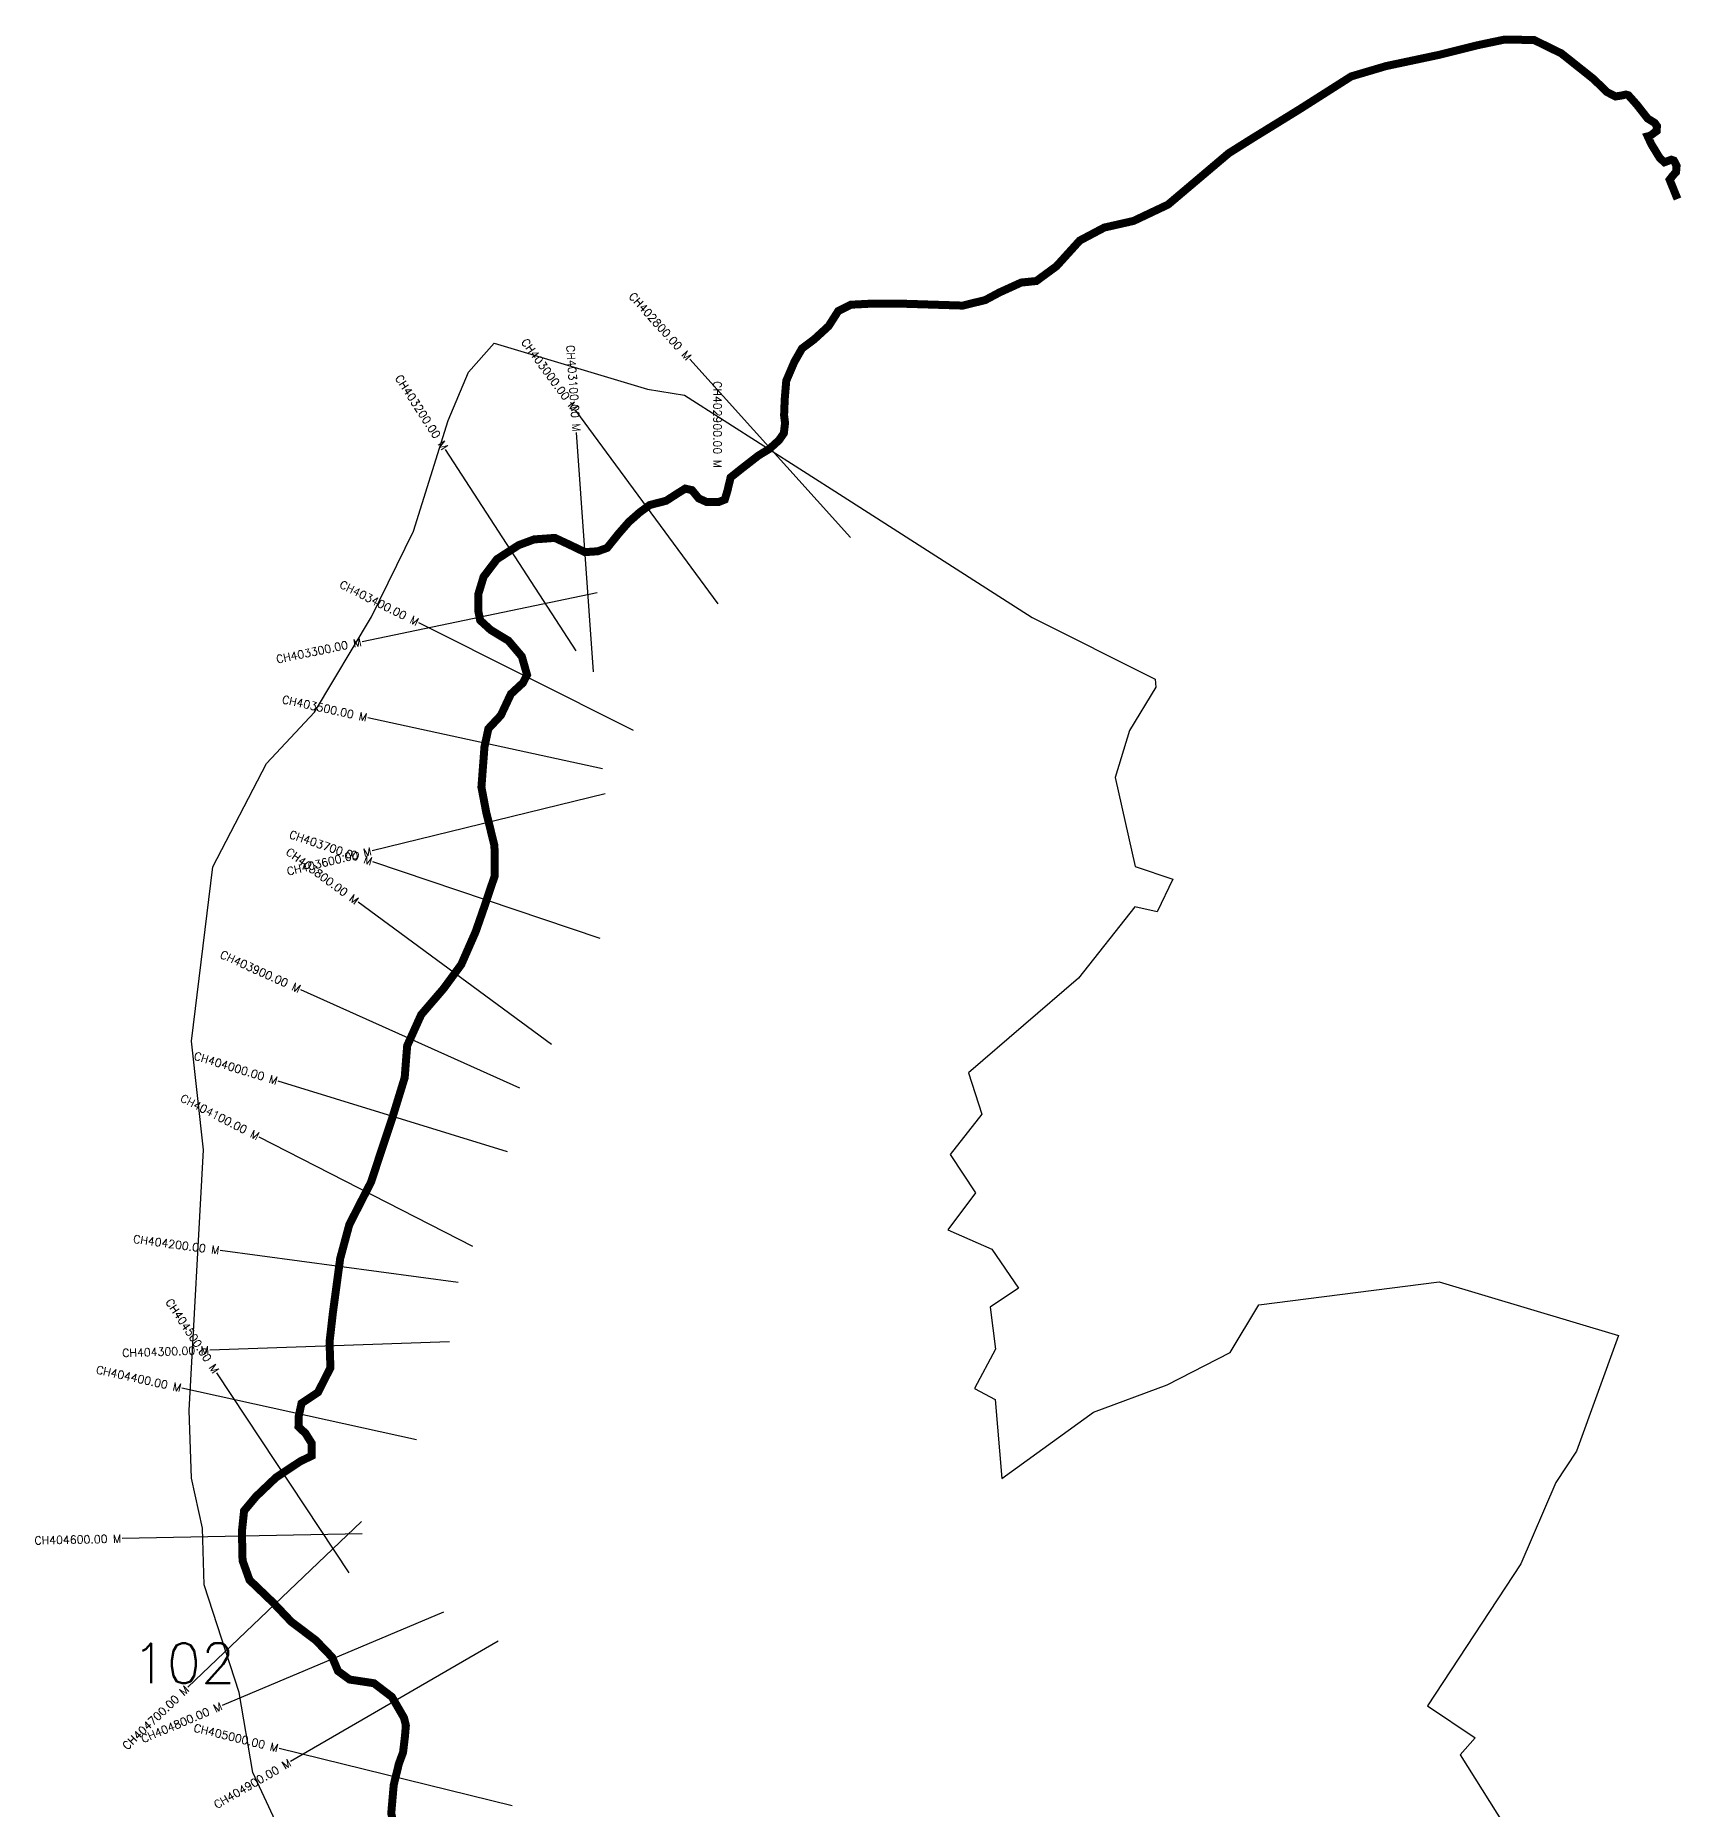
# Model space of a CAD drawing. Header units: metres. Extents: x 302061 to 305579, y 1939913 to 1943977.
# Drawn here: x 302061 to 304117, y 1941760 to 1943977 of the extents above; entities that cross this region are included whole.
import ezdxf
from ezdxf.enums import TextEntityAlignment as Align

# ---------------------------------------------------------------- set-up
doc = ezdxf.new("R2010")
doc.units = ezdxf.units.M
for name, color, linetype in [('CS', 134, 'Continuous'), ('CSMark', 6, 'Continuous'), ('UNPROTECTED', 10, 'Continuous')]:
    doc.layers.add(name, color=color, linetype=linetype)
doc.styles.get("Standard").update_dxf_attribs({"font": 'simplex.shx'})

msp = doc.modelspace()

# ---------------------------------------------------------------- linework, layer by layer
at = {"color": 6, "flags": 128}
for points in [[(302385.9, 1941690.5), (302332.1, 1941806.1), (302315, 1941906), (302271.5, 1942040.6), (302269.2, 1942111.4), (302255.6, 1942173.8), (302252.6, 1942258.3), (302270.4, 1942584.1), (302255.6, 1942720), (302282.2, 1942937.8), (302349.1, 1943066.8), (302409.2, 1943131), (302480.3, 1943250.1), (302533.1, 1943357.4), (302576.1, 1943495.6), (302601.7, 1943556.1), (302633.8, 1943592.3)], [(302633.8, 1943592.3), (302825.4, 1943534.8), (302871.6, 1943527.3), (303069.8, 1943400.5), (303305.9, 1943249.5), (303459.9, 1943172.3), (303460.6, 1943162.1), (303427.8, 1943108.3), (303409.7, 1943049.6), (303434.8, 1942938), (303481.8, 1942922.5), (303462.4, 1942881.7), (303434.3, 1942887.6), (303363.7, 1942798.7), (303226.5, 1942680.2), (303243.1, 1942628.7), (303203.7, 1942578.4), (303235.1, 1942530.5), (303200.8, 1942484.1), (303255.8, 1942459.9), (303289.1, 1942411.4), (303253.5, 1942387.7), (303260.2, 1942335.1), (303234, 1942285.9), (303259.7, 1942272.2), (303268.3, 1942173.4), (303382.7, 1942256.2), (303474.6, 1942290.6), (303553.3, 1942330.9), (303589.3, 1942390.4), (303814.4, 1942419.4), (304038.7, 1942352.3), (303986.2, 1942207.4), (303960.5, 1942168.6), (303916.5, 1942066.8), (303800, 1941889.5), (303859.4, 1941849.4), (303841, 1941828), (303914, 1941711.4)]]:
    msp.add_lwpolyline(points, dxfattribs=at)
at = {"layer": 'CS'}
for p, q in [((303079.1, 1943349.5), (302878.1, 1943572.2)), ((302913.6, 1943266.6), (302735.8, 1943508.2)), ((302757.9, 1943181.4), (302736.7, 1943480.6)), ((302736, 1943207.5), (302573, 1943459.4)), ((302762.3, 1943280.1), (302468.6, 1943219.1)), ((302807.7, 1943108), (302539.5, 1943242.6)), ((302769.1, 1943060.3), (302476, 1943124.1)), ((302772.6, 1943029.1), (302481.2, 1942957.7)), ((302766.3, 1942848.1), (302482, 1942943.9)), ((302705.4, 1942715.9), (302463.6, 1942893.5)), ((302665.6, 1942661), (302392, 1942784.2)), ((302650.4, 1942581.7), (302363.6, 1942669.9)), ((302607.2, 1942463.4), (302340.1, 1942599.9)), ((302588.6, 1942418.3), (302291.3, 1942458.3)), ((302578.1, 1942344.1), (302278.3, 1942334)), ((302452.6, 1942055.4), (302287.1, 1942305.6)), ((302536.6, 1942221.9), (302243.6, 1942286.3)), ((302467.9, 1942119.8), (302250.8, 1941912.7)), ((302468.6, 1942104.5), (302168.7, 1942098.3)), ((302570.3, 1942006.6), (302293.9, 1941889.9)), ((302638.8, 1941970.3), (302379.4, 1941819.7)), ((302656.1, 1941764.2), (302364.9, 1941836.1))]:
    msp.add_line(p, q, dxfattribs=at)
at = {"layer": 'UNPROTECTED', "const_width": 10, "flags": 128}
msp.add_lwpolyline([(304112.4, 1943772.3), (304102.6, 1943796.4), (304106.5, 1943801.4), (304110.6, 1943806), (304111.3, 1943813.9), (304107.9, 1943820.3), (304104.6, 1943821.4), (304096.1, 1943818.2), (304090.2, 1943823.6), (304079.6, 1943841), (304075.2, 1943850.6), (304078.3, 1943851.4), (304086.4, 1943857.3), (304086.7, 1943863.5), (304083.9, 1943867.4), (304075, 1943873), (304061.9, 1943889.8), (304051.1, 1943901.9), (304047.9, 1943902.8), (304043, 1943901.7), (304034.9, 1943900.4), (304024.4, 1943905.9), (304007.3, 1943922.4), (303967.2, 1943954.3), (303933.3, 1943970.9), (303896.7, 1943971.6), (303864.2, 1943964.8), (303814.4, 1943952.4), (303748.3, 1943938.4), (303704.7, 1943925.5), (303640.6, 1943884.7), (303580.1, 1943847.4), (303551.8, 1943829.6), (303475.8, 1943765.3), (303432.7, 1943744.9), (303396.1, 1943736.6), (303365.5, 1943720.4), (303336.4, 1943688.3), (303311.2, 1943669.8), (303292.3, 1943667.9), (303265.1, 1943655.5), (303247.3, 1943646), (303219.2, 1943639.1), (303149.4, 1943641.3), (303108.2, 1943641.7), (303079.5, 1943640.2), (303063.7, 1943632.3), (303051.6, 1943613.4), (303033.5, 1943596.8), (303018.4, 1943585.5), (303008.9, 1943568.9), (302998.7, 1943545.1), (302996.8, 1943522.1), (302996, 1943501.9), (302997.2, 1943492.4), (302995.7, 1943479.5), (302989.6, 1943470.8), (302977.8, 1943460.1), (302964.1, 1943451.8), (302942.1, 1943434.7), (302929.2, 1943424.4), (302925, 1943406.9), (302921.9, 1943396.7), (302914.4, 1943393.7), (302899.1, 1943393.7), (302889.3, 1943398.2), (302880.9, 1943408.5), (302872.5, 1943410.4), (302862.7, 1943404.3), (302848.6, 1943395.2), (302828.1, 1943389.9), (302815.2, 1943380.4), (302801.9, 1943368.6), (302789.3, 1943354.2), (302774.9, 1943336.3), (302763.1, 1943332.1), (302747.1, 1943331), (302727.4, 1943340.5), (302709.5, 1943348.8), (302683.5, 1943346.9), (302664.2, 1943339.7), (302637.2, 1943322.2), (302620.5, 1943300.2), (302614, 1943278.8), (302614, 1943256.8), (302616.3, 1943245.7), (302629.6, 1943233.6), (302651.6, 1943220.3), (302668.3, 1943200.6), (302674.8, 1943177.7), (302669.8, 1943167.8), (302654.6, 1943153.7), (302642.1, 1943127.1), (302626.5, 1943110.4), (302621.6, 1943087.6), (302617.8, 1943037.4), (302623.8, 1943005.9), (302634.1, 1942964.1), (302634.5, 1942926.7), (302621.2, 1942887.2), (302610.5, 1942856.5), (302592.6, 1942815.7), (302570.6, 1942785.7), (302542.5, 1942753), (302525, 1942714.2), (302521.9, 1942674.3), (302506.7, 1942624.9), (302479.7, 1942543.5), (302452.7, 1942490.7), (302441.3, 1942448.3), (302432.2, 1942380.7), (302428, 1942343.9), (302429.1, 1942311.8), (302413.6, 1942281.1), (302393, 1942267.4), (302389.6, 1942251.8), (302389.2, 1942238.1), (302398, 1942229.8), (302405.6, 1942217.6), (302405.6, 1942201.7), (302391.5, 1942194.9), (302361.1, 1942174.7), (302336, 1942150.8), (302321.2, 1942133), (302318.5, 1942107.3), (302319.3, 1942070.9), (302328, 1942046.6), (302357.3, 1942018.5), (302380.1, 1941994.5), (302410.9, 1941971.2), (302431.4, 1941949.9), (302438.6, 1941932.8), (302453.1, 1941922.2), (302483.5, 1941917.6), (302505.9, 1941900.5), (302521.1, 1941874.3), (302523.4, 1941864.7), (302522.2, 1941851), (302519.9, 1941831.3), (302514.6, 1941816.8), (302508.2, 1941790.6), (302505.1, 1941754.9), (302509.3, 1941736.7)], dxfattribs=at)

# ---------------------------------------------------------------- texts
at = {"insert": (302181.5, 1941967.5), "char_height": 50, "attachment_point": 1}
msp.add_mtext_dynamic_manual_height_columns('102', width=70.183, gutter_width=1, heights=[0], dxfattribs=at)
at = {"layer": 'CSMark'}
for s, rotation, p in [('CH402800.00 M', 312.0507, (302877.5, 1943573)), ('CH403000.00 M', 306.355, (302735.2, 1943509)), ('CH403100.00 M', 274.0515, (302736.6, 1943481.6)), ('CH403200.00 M', 302.9125, (302572.5, 1943460.2)), ('CH403400.00 M', 333.3586, (302538.6, 1943243)), ('CH403300.00 M', 11.7343, (302467.6, 1943218.9)), ('CH403500.00 M', 347.7345, (302475, 1943124.3)), ('CH403700.00 M', 341.3803, (302481, 1942944.2)), ('CH403800.00 M', 323.6974, (302462.8, 1942894.1)), ('CH403600.00 M', 13.7714, (302480.2, 1942957.5)), ('CH403900.00 M', 335.7671, (302391.1, 1942784.6)), ('CH404000.00 M', 342.8941, (302362.7, 1942670.2)), ('CH404100.00 M', 332.9225, (302339.2, 1942600.4)), ('CH404200.00 M', 352.3279, (302290.3, 1942458.4)), ('CH404500.00 M', 303.5007, (302286.5, 1942306.4)), ('CH404300.00 M', 1.9373, (302277.3, 1942333.9)), ('CH404400.00 M', 347.6029, (302242.6, 1942286.5)), ('CH404600.00 M', 1.1863, (302167.7, 1942098.3)), ('CH404700.00 M', 43.6439, (302250.1, 1941912)), ('CH404800.00 M', 22.8985, (302293, 1941889.5)), ('CH405000.00 M', 346.1419, (302363.9, 1941836.3)), ('CH404900.00 M', 30.1452, (302378.5, 1941819.2))]:
    msp.add_text(s, height=10, rotation=rotation, dxfattribs=at).set_placement(p, align=Align.MIDDLE_RIGHT)
msp.add_text('CH402900.00 M', height=10, rotation=270, dxfattribs=at).set_placement((302912.7, 1943544.7), align=Align.MIDDLE_LEFT)

doc.saveas('drawing.dxf')
